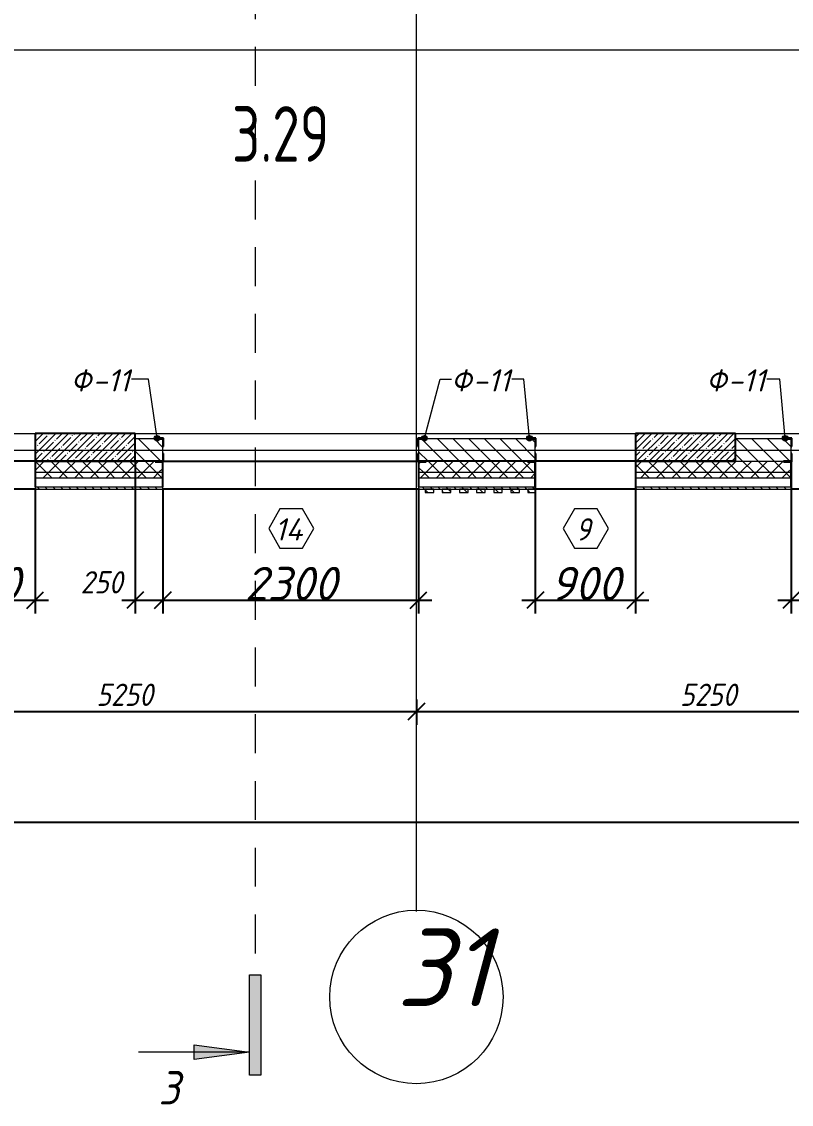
# Model space of a CAD drawing. Header units: millimetres. Extents: x 12986 to 523328, y -9759 to 30092.
# Drawn here: x 507840 to 514764, y -9752 to -17 of the extents above; entities that cross this region are included whole.
import ezdxf

# ---------------------------------------------------------------- set-up
doc = ezdxf.new("R2010")
doc.units = ezdxf.units.MM
doc.linetypes.add('01 Штриховая _4 мм_', pattern=[600, 350, -250])
for name, color, linetype, lineweight in [('A-ANNO-DIMS', 7, 'Continuous', 9), ('A-AREA-IDEN', 7, 'Continuous', 9), ('A-DETL', 7, 'Continuous', 9), ('A-GENM-1', 7, 'Continuous', 25), ('A-GENM-IDEN', 7, 'Continuous', 9), ('A-GLAZ-IDEN', 7, 'Continuous', 9), ('A-WALL', 7, 'Continuous', 5), ('A-WALL-1', 7, 'Continuous', 25), ('A-WALL-FNSH-1', 7, 'Continuous', 9), ('A-WALL-PATT-1', 7, 'Continuous', 5), ('G-ANNO-SYMB-1', 7, '01 Штриховая _4 мм_', 9), ('I-WALL', 7, 'Continuous', 5), ('S-COLS-1', 7, 'Continuous', 5), ('S-COLS-2', 7, 'Continuous', 25), ('Оси', 7, 'Continuous', 9), ('Оси-1', 7, 'Continuous', 20)]:
    doc.layers.add(name, color=color, linetype=linetype, lineweight=lineweight)
doc.layers.add('A-WALL-2', color=7, linetype='Continuous', lineweight=13, true_color=0x000000)
doc.layers.add('A-WALL-PATT-2', color=7, linetype='Continuous', lineweight=5, true_color=0xce0000)
doc.styles.add('ISOCPEUR_I', font='isocpeui.ttf', dxfattribs={"height": 250})
doc.styles.add('ISOCPEUR_I_1', font='isocpeui.ttf', dxfattribs={"width": 0.9, "height": 250})
doc.styles.add('ISOCPEUR_I_2', font='isocpeui.ttf', dxfattribs={"height": 300})
doc.styles.add('ISOCPEUR_I_3', font='isocpeui.ttf', dxfattribs={"width": 0.9, "height": 200})
doc.styles.add('СПДС', font='ГОСТ тип А.ttf', dxfattribs={"width": 0.9})
doc.dimstyles.new('ISO-2_0_0_9К_СРЕДНИЙ_1', dxfattribs={"dimscale": 304.8, "dimtxt": 199.196235, "dimasz": 0.492126, "dimexe": 0.393701, "dimexo": 0, "dimgap": 0, "dimtad": 1, "dimdec": 0, "dimzin": 0, "dimdsep": 46, "dimtxsty": 'ISOCPEUR_I_3', "dimblk1": 'OBLIQUE', "dimblk2": 'OBLIQUE', "dimsah": 1, "dimcen": 0.09, "dimdle": 0.393701, "dimazin": 0, "dimtfac": 1, "dimtdec": 4, "dimtix": 1, "dimtmove": 2, "dimatfit": 3, "dimfxl": 1, "dimtvp": 1, "dimtolj": 1, "dimtzin": 0, "dimarcsym": 2})
doc.dimstyles.new('ISO-2_0_0_9К_СРЕДНИЙ_2', dxfattribs={"dimscale": 304.8, "dimtxt": 199.196235, "dimasz": 0.492126, "dimexe": 0.393701, "dimexo": 0, "dimgap": 0, "dimtad": 1, "dimdec": 0, "dimzin": 0, "dimdsep": 46, "dimtxsty": 'ISOCPEUR_I_2', "dimblk1": 'OBLIQUE', "dimblk2": 'OBLIQUE', "dimsah": 1, "dimcen": 0.09, "dimdle": 0.393701, "dimazin": 0, "dimtfac": 1, "dimtdec": 4, "dimtix": 1, "dimtmove": 0, "dimatfit": 3, "dimfxl": 1, "dimtvp": 1, "dimtolj": 1, "dimtzin": 0, "dimarcsym": 2})
doc.dimstyles.new('ISO-2_0_0_9К_СРЕДНИЙ_ФОН', dxfattribs={"dimscale": 304.8, "dimtxt": 199.196235, "dimasz": 0.492126, "dimexe": 0.393701, "dimexo": 0, "dimgap": 0.164042, "dimtad": 1, "dimdec": 0, "dimdsep": 46, "dimtxsty": 'ISOCPEUR_I_3', "dimblk1": 'OBLIQUE', "dimblk2": 'OBLIQUE', "dimsah": 1, "dimcen": 0.09, "dimdle": 0.393701, "dimazin": 0, "dimtfac": 1, "dimtdec": 4, "dimtix": 1, "dimtmove": 1, "dimatfit": 3, "dimfxl": 1, "dimtvp": 1, "dimtfill": 1, "dimtolj": 1, "dimtzin": 0, "dimarcsym": 2})
doc.dimstyles.new('ISO-2_0_0_9К_СРЕДНИЙ_ФОН_2', dxfattribs={"dimscale": 304.8, "dimtxt": 199.196235, "dimasz": 0.492126, "dimexe": 0.393701, "dimexo": 0, "dimgap": 0.164042, "dimtad": 1, "dimdec": 0, "dimdsep": 46, "dimtxsty": 'ISOCPEUR_I_3', "dimblk1": 'OBLIQUE', "dimblk2": 'OBLIQUE', "dimsah": 1, "dimcen": 0.09, "dimdle": 0.393701, "dimazin": 0, "dimtfac": 1, "dimtdec": 4, "dimtix": 1, "dimtmove": 2, "dimatfit": 3, "dimfxl": 1, "dimtvp": 1, "dimtfill": 1, "dimtolj": 1, "dimtzin": 0, "dimarcsym": 2})
pattern_1 = [(135, (395430.81, -3869.254), (-35.35534, -35.35534), [])]
pattern_2 = [(45, (395430.81, -3869.25), (-70.71068, 70.71068), []), (135, (395430.81, -3869.25), (-70.71068, -70.71068), [])]
pattern_3 = [(45, (395430.81, -3869.25), (-57.024626, 57.024626), []), (45, (395487.83, -3869.25), (-57.024626, 57.024626), [100.806, -20.161, 3.353, -16.808])]
pattern_4 = [(135, (395430.81, -3869.25), (-70.71068, -70.71068), [])]

# ---------------------------------------------------------------- blocks, each defined once
blk = doc.blocks.new('Фахверк_СКБ_Уголок - Ф-11_200х2500 h-28441216-АР1_1_Кладочный план 3 этажа')
at = {"layer": 'A-GENM-1'}
for p, q in [((200, 156), (125, 156)), ((125, 156), (125, 81)), ((131, 81), (131, 150)), ((131, 150), (200, 150)), ((200, 150), (200, 156)), ((125, 81), (131, 81)), ((131, 19), (125, 19)), ((125, 19), (125, -56)), ((131, -50), (131, 19)), ((125, -56), (200, -56)), ((200, -50), (131, -50)), ((200, -56), (200, -50))]:
    blk.add_line(p, q, dxfattribs=at)
blk = doc.blocks.new('Ось сетки - Круг_Ø6_00__ISO-2_5_0_9K_ кружки поменьше-23056867-АР1_1_Кладочный план 3 этажа')
at = {"layer": 'Оси'}
blk.add_circle((0, 0), 2.6, dxfattribs=at)
blk = doc.blocks.new('Разрез - Концевая часть разреза пр_-V129-АР1_1_Кладочный план 3 этажа')
at = {"layer": 'G-ANNO-SYMB-1'}
for points in [[(0, 0.5), (0, -0.5), (-9, -0.5), (-9, 0.5)], [(-6.292, -5.5), (-7.609, -5.5), (-6.95, -0.5)]]:
    blk.add_hatch(color=256, dxfattribs=at).paths.add_polyline_path(points, flags=0)
for p, q in [((0, 0.5), (-9, 0.5)), ((-9, 0.5), (-9, -0.5)), ((0, -0.5), (0, 0.5)), ((-9, -0.5), (0, -0.5)), ((-6.95, -0.5), (-7.609, -5.5)), ((-6.95, -0.5), (-6.95, -10.5)), ((-6.292, -5.5), (-6.95, -0.5)), ((-7.609, -5.5), (-6.292, -5.5))]:
    blk.add_line(p, q, dxfattribs=at)
blk = doc.blocks.new('_Oblique')
at = {"color": 0, "linetype": 'ByBlock', "lineweight": -2}
blk.add_line((-0.5, -0.5), (0.5, 0.5), dxfattribs=at)
blk = doc.blocks.new('*D3426')
at = {"layer": 'A-ANNO-DIMS', "color": 0, "lineweight": -2, "transparency": 16777216}
for p, q in [((506140.8, -6113.4), (506140.8, -6339.4)), ((511390.8, -6113.4), (511390.8, -6339.4)), ((506020.8, -6219.4), (511510.8, -6219.4))]:
    blk.add_line(p, q, dxfattribs=at)
at = {"layer": 'Defpoints', "color": 0, "transparency": 16777216}
for p in [(506140.8, -6113.4), (511390.8, -6113.4), (511390.8, -6219.4)]:
    blk.add_point(p, dxfattribs=at)
at = {"layer": 'A-ANNO-DIMS', "color": 0, "lineweight": -2, "transparency": 16777216, "xscale": 150, "yscale": 150, "zscale": 150, "rotation": 180}
blk.add_blockref('_Oblique', (506140.8, -6219.4), dxfattribs=at)
at = {"layer": 'A-ANNO-DIMS', "color": 0, "lineweight": -2, "transparency": 16777216, "xscale": 150, "yscale": 150, "zscale": 150}
blk.add_blockref('_Oblique', (511390.8, -6219.4), dxfattribs=at)
at = {"layer": 'A-ANNO-DIMS', "color": 0, "transparency": 16777216, "insert": (508765.8, -6069.4), "char_height": 200, "width": 606.782, "attachment_point": 5, "style": 'ISOCPEUR_I_3', "bg_fill": 3, "box_fill_scale": 1.1, "bg_fill_color": 256, "bg_fill_true_color": 13158600, "bg_fill_transparency": 0}
blk.add_mtext('\\A1;5250', dxfattribs=at)
blk = doc.blocks.new('*D3427')
at = {"layer": 'A-ANNO-DIMS', "color": 0, "lineweight": -2, "transparency": 16777216}
for p, q in [((511390.8, -6113.4), (511390.8, -6339.4)), ((516640.8, -6113.4), (516640.8, -6339.4)), ((511270.8, -6219.4), (516760.8, -6219.4))]:
    blk.add_line(p, q, dxfattribs=at)
at = {"layer": 'Defpoints', "color": 0, "transparency": 16777216}
for p in [(511390.8, -6113.4), (516640.8, -6113.4), (516640.8, -6219.4)]:
    blk.add_point(p, dxfattribs=at)
at = {"layer": 'A-ANNO-DIMS', "color": 0, "lineweight": -2, "transparency": 16777216, "xscale": 150, "yscale": 150, "zscale": 150, "rotation": 180}
blk.add_blockref('_Oblique', (511390.8, -6219.4), dxfattribs=at)
at = {"layer": 'A-ANNO-DIMS', "color": 0, "lineweight": -2, "transparency": 16777216, "xscale": 150, "yscale": 150, "zscale": 150}
blk.add_blockref('_Oblique', (516640.8, -6219.4), dxfattribs=at)
at = {"layer": 'A-ANNO-DIMS', "color": 0, "transparency": 16777216, "insert": (514015.8, -6069.4), "char_height": 200, "width": 606.782, "attachment_point": 5, "style": 'ISOCPEUR_I_3', "bg_fill": 3, "box_fill_scale": 1.1, "bg_fill_color": 256, "bg_fill_true_color": 13158600, "bg_fill_transparency": 0}
blk.add_mtext('\\A1;5250', dxfattribs=at)
blk = doc.blocks.new('*D3429')
at = {"layer": 'A-ANNO-DIMS', "color": 0, "lineweight": -2, "transparency": 16777216}
for p, q in [((395540.8, -7113), (395540.8, -7339.1)), ((520440.8, -7113), (520440.8, -7339.1)), ((395420.8, -7219.1), (456288.4, -7219.1)), ((520560.8, -7219.1), (457110.2, -7219.1))]:
    blk.add_line(p, q, dxfattribs=at)
at = {"layer": 'Defpoints', "color": 0, "transparency": 16777216}
for p in [(395540.8, -7113), (520440.8, -7113), (520440.8, -7219.1)]:
    blk.add_point(p, dxfattribs=at)
at = {"layer": 'A-ANNO-DIMS', "color": 0, "lineweight": -2, "transparency": 16777216, "xscale": 150, "yscale": 150, "zscale": 150, "rotation": 180}
blk.add_blockref('_Oblique', (395540.8, -7219.1), dxfattribs=at)
at = {"layer": 'A-ANNO-DIMS', "color": 0, "lineweight": -2, "transparency": 16777216, "xscale": 150, "yscale": 150, "zscale": 150}
blk.add_blockref('_Oblique', (520440.8, -7219.1), dxfattribs=at)
at = {"layer": 'A-ANNO-DIMS', "color": 0, "transparency": 16777216, "insert": (456258, -6907.8), "char_height": 200, "width": 882.593, "attachment_point": 1, "line_spacing_factor": 1.149209, "style": 'ISOCPEUR_I_3', "bg_fill": 3, "box_fill_scale": 1.1, "bg_fill_color": 256, "bg_fill_true_color": 13158600, "bg_fill_transparency": 0}
blk.add_mtext('\\A1;124900', dxfattribs=at)
blk = doc.blocks.new('AAR_СКБ_Марка_Окна_Перемычка и проем - Марка проема-25443838-АР1_1_Кладочный план 3 этажа')
at = {"layer": 'A-GLAZ-IDEN'}
for p, q in [((-0.968, -0.984), (-1.986, -2.747)), ((1.067, -0.984), (-0.968, -0.984)), ((2.085, -2.747), (1.067, -0.984)), ((-1.986, -2.747), (-0.968, -4.509)), ((1.067, -4.509), (2.085, -2.747)), ((-0.968, -4.509), (1.067, -4.509))]:
    blk.add_line(p, q, dxfattribs=at)
blk = doc.blocks.new('*D3654')
at = {"layer": 'A-ANNO-DIMS', "color": 0, "lineweight": -2, "transparency": 16777216}
for p, q in [((507060.8, -4211.9), (507060.8, -5339.3)), ((507960.8, -4211.9), (507960.8, -5339.3)), ((506940.8, -5219.3), (508080.8, -5219.3))]:
    blk.add_line(p, q, dxfattribs=at)
at = {"layer": 'Defpoints', "color": 0, "transparency": 16777216}
for p in [(507060.8, -4211.9), (507960.8, -4211.9), (507960.8, -5219.3)]:
    blk.add_point(p, dxfattribs=at)
at = {"layer": 'A-ANNO-DIMS', "color": 0, "lineweight": -2, "transparency": 16777216, "xscale": 150, "yscale": 150, "zscale": 150, "rotation": 180}
blk.add_blockref('_Oblique', (507060.8, -5219.3), dxfattribs=at)
at = {"layer": 'A-ANNO-DIMS', "color": 0, "lineweight": -2, "transparency": 16777216, "xscale": 150, "yscale": 150, "zscale": 150}
blk.add_blockref('_Oblique', (507960.8, -5219.3), dxfattribs=at)
at = {"layer": 'A-ANNO-DIMS', "color": 0, "transparency": 16777216, "insert": (507510.8, -5069.3), "char_height": 300, "width": 455.087, "attachment_point": 5, "style": 'ISOCPEUR_I_2'}
blk.add_mtext('\\A1;900', dxfattribs=at)
blk = doc.blocks.new('*D3655')
at = {"layer": 'A-ANNO-DIMS', "color": 0, "lineweight": -2, "transparency": 16777216}
for p, q in [((508860.8, -3972.3), (508860.8, -5339.3)), ((509110.8, -4211.9), (509110.8, -5339.3)), ((508740.8, -5219.3), (509230.8, -5219.3))]:
    blk.add_line(p, q, dxfattribs=at)
at = {"layer": 'Defpoints', "color": 0, "transparency": 16777216}
for p in [(508860.8, -3972.3), (509110.8, -4211.9), (509110.8, -5219.3)]:
    blk.add_point(p, dxfattribs=at)
at = {"layer": 'A-ANNO-DIMS', "color": 0, "lineweight": -2, "transparency": 16777216, "xscale": 150, "yscale": 150, "zscale": 150, "rotation": 180}
blk.add_blockref('_Oblique', (508860.8, -5219.3), dxfattribs=at)
at = {"layer": 'A-ANNO-DIMS', "color": 0, "lineweight": -2, "transparency": 16777216, "xscale": 150, "yscale": 150, "zscale": 150}
blk.add_blockref('_Oblique', (509110.8, -5219.3), dxfattribs=at)
at = {"layer": 'A-ANNO-DIMS', "color": 0, "transparency": 16777216, "insert": (508370.1, -4958), "char_height": 200, "width": 455.087, "attachment_point": 1, "line_spacing_factor": 1.149209, "style": 'ISOCPEUR_I_3'}
blk.add_mtext('\\A1;250', dxfattribs=at)
blk = doc.blocks.new('*D3656')
at = {"layer": 'A-ANNO-DIMS', "color": 0, "lineweight": -2, "transparency": 16777216}
for p, q in [((509110.8, -4211.9), (509110.8, -5339.3)), ((511410.8, -4211.9), (511410.8, -5339.3)), ((508990.8, -5219.3), (511530.8, -5219.3))]:
    blk.add_line(p, q, dxfattribs=at)
at = {"layer": 'Defpoints', "color": 0, "transparency": 16777216}
for p in [(509110.8, -4211.9), (511410.8, -4211.9), (511410.8, -5219.3)]:
    blk.add_point(p, dxfattribs=at)
at = {"layer": 'A-ANNO-DIMS', "color": 0, "lineweight": -2, "transparency": 16777216, "xscale": 150, "yscale": 150, "zscale": 150, "rotation": 180}
blk.add_blockref('_Oblique', (509110.8, -5219.3), dxfattribs=at)
at = {"layer": 'A-ANNO-DIMS', "color": 0, "lineweight": -2, "transparency": 16777216, "xscale": 150, "yscale": 150, "zscale": 150}
blk.add_blockref('_Oblique', (511410.8, -5219.3), dxfattribs=at)
at = {"layer": 'A-ANNO-DIMS', "color": 0, "transparency": 16777216, "insert": (510260.8, -5069.3), "char_height": 300, "width": 606.782, "attachment_point": 5, "style": 'ISOCPEUR_I_2'}
blk.add_mtext('\\A1;2300', dxfattribs=at)
blk = doc.blocks.new('*D3759')
at = {"layer": 'A-ANNO-DIMS', "color": 0, "lineweight": -2, "transparency": 16777216}
for p, q in [((514760.8, -3969.3), (514760.8, -5339.3)), ((515660.8, -3969.3), (515660.8, -5339.3)), ((514640.8, -5219.3), (515780.8, -5219.3))]:
    blk.add_line(p, q, dxfattribs=at)
at = {"layer": 'Defpoints', "color": 0, "transparency": 16777216}
for p in [(514760.8, -3969.3), (515660.8, -3969.3), (515660.8, -5219.3)]:
    blk.add_point(p, dxfattribs=at)
at = {"layer": 'A-ANNO-DIMS', "color": 0, "lineweight": -2, "transparency": 16777216, "xscale": 150, "yscale": 150, "zscale": 150, "rotation": 180}
blk.add_blockref('_Oblique', (514760.8, -5219.3), dxfattribs=at)
at = {"layer": 'A-ANNO-DIMS', "color": 0, "lineweight": -2, "transparency": 16777216, "xscale": 150, "yscale": 150, "zscale": 150}
blk.add_blockref('_Oblique', (515660.8, -5219.3), dxfattribs=at)
at = {"layer": 'A-ANNO-DIMS', "color": 0, "transparency": 16777216, "insert": (515210.8, -5069.3), "char_height": 300, "width": 455.087, "attachment_point": 5, "style": 'ISOCPEUR_I_2'}
blk.add_mtext('\\A1;900', dxfattribs=at)
blk = doc.blocks.new('*D3760')
at = {"layer": 'A-ANNO-DIMS', "color": 0, "lineweight": -2, "transparency": 16777216}
for p, q in [((512460.8, -3969.3), (512460.8, -5339.3)), ((513360.8, -3969.3), (513360.8, -5339.3)), ((512340.8, -5219.3), (513480.8, -5219.3))]:
    blk.add_line(p, q, dxfattribs=at)
at = {"layer": 'Defpoints', "color": 0, "transparency": 16777216}
for p in [(512460.8, -3969.3), (513360.8, -3969.3), (513360.8, -5219.3)]:
    blk.add_point(p, dxfattribs=at)
at = {"layer": 'A-ANNO-DIMS', "color": 0, "lineweight": -2, "transparency": 16777216, "xscale": 150, "yscale": 150, "zscale": 150, "rotation": 180}
blk.add_blockref('_Oblique', (512460.8, -5219.3), dxfattribs=at)
at = {"layer": 'A-ANNO-DIMS', "color": 0, "lineweight": -2, "transparency": 16777216, "xscale": 150, "yscale": 150, "zscale": 150}
blk.add_blockref('_Oblique', (513360.8, -5219.3), dxfattribs=at)
at = {"layer": 'A-ANNO-DIMS', "color": 0, "transparency": 16777216, "insert": (512910.8, -5069.3), "char_height": 300, "width": 455.087, "attachment_point": 5, "style": 'ISOCPEUR_I_2'}
blk.add_mtext('\\A1;900', dxfattribs=at)

msp = doc.modelspace()

# ---------------------------------------------------------------- hatches: boundary and pattern name
at = {"layer": 'A-GENM-IDEN'}
h = msp.add_hatch(color=256, dxfattribs=at)
edge = h.paths.add_edge_path(flags=0)
edge.add_arc((509058.47525, -3763.25358), 25, 0, 360)
h = msp.add_hatch(color=256, dxfattribs=at)
edge = h.paths.add_edge_path(flags=0)
edge.add_arc((511463.14188, -3763.25358), 25, 0, 360)
h = msp.add_hatch(color=256, dxfattribs=at)
edge = h.paths.add_edge_path(flags=0)
edge.add_arc((512408.47522, -3763.25358), 25, 0, 360)
h = msp.add_hatch(color=256, dxfattribs=at)
edge = h.paths.add_edge_path(flags=0)
edge.add_arc((514708.47525, -3763.25358), 25, 0, 360)
at = {"layer": 'A-WALL-PATT-1'}
h = msp.add_hatch(dxfattribs=at)
h.set_pattern_fill('FP_1', color=256, style=0, pattern_type=2)
h.set_pattern_definition(pattern_4)
h.paths.add_polyline_path([(512154.49182, -3969.25358), (512460.80855, -3969.25358), (512460.80855, -3769.25358), (511410.80855, -3769.25358), (511410.80855, -3969.25358), (511479.80855, -3969.25358)], flags=0)
h.paths.add_polyline_path([(509041.80858, -3969.25358), (509110.80855, -3969.25358), (509110.80855, -3769.25358), (508860.80857, -3769.25358), (508860.80857, -3969.25358)], flags=0)
h = msp.add_hatch(dxfattribs=at)
h.set_pattern_fill('FP_1', color=256, style=0, pattern_type=2)
h.set_pattern_definition(pattern_4)
h.paths.add_polyline_path([(514691.80858, -3969.25358), (514760.80855, -3969.25358), (514760.80855, -3769.25358), (514260.80859, -3769.25358), (514260.80859, -3969.25358)], flags=0)
at = {"layer": 'A-WALL-PATT-2'}
h = msp.add_hatch(dxfattribs=at)
h.set_pattern_fill('FP_2', color=256, style=0, pattern_type=2)
h.set_pattern_definition(pattern_2)
h.paths.add_polyline_path([(507960.80853, -4069.25358), (509110.80855, -4069.25358), (509110.28684, -3975.25358), (509041.80858, -3975.25358), (509041.80858, -3969.25358), (507960.80853, -3969.25358)], flags=0)
h.paths.add_polyline_path([(520510.80855, -4069.25358), (520510.80855, -3969.25358), (519160.80855, -3969.25358), (519160.80855, -4069.25358)], flags=0)
h.paths.add_polyline_path([(513360.80855, -4069.25358), (514760.80855, -4069.25358), (514760.28684, -3975.25358), (514691.80858, -3974.18215), (514691.80858, -3969.25358), (513360.80855, -3969.25358)], flags=0)
h.paths.add_polyline_path([(507060.80853, -4069.25358), (507060.28679, -3975.25358), (506991.80853, -3975.25358), (506991.80853, -3969.25358), (506229.80849, -3969.25358), (506229.80849, -3975.25358), (506160.80849, -3975.25358), (506160.80849, -4069.25358), (507052.11288, -4069.25358)], flags=0)
h.paths.add_polyline_path([(503460.80855, -4069.25358), (503460.80855, -3969.25358), (502560.80855, -3969.25358), (502560.80855, -4069.25358), (502677.5407, -4069.25358)], flags=0)
h.paths.add_polyline_path([(492579.80855, -4069.25358), (493560.80855, -4069.25358), (493560.28684, -3975.25358), (493491.80858, -3975.25358), (493491.80858, -3969.25358), (492579.80855, -3969.25358), (492579.80855, -3975.25358), (492510.80855, -3975.25358), (492510.80855, -4069.25358)], flags=0)
h.paths.add_polyline_path([(500610.80852, -4069.25358), (501660.80855, -4069.25358), (501660.28681, -3975.25358), (501591.80855, -3975.25358), (501591.80855, -3969.25358), (500679.80852, -3969.25358), (500679.80852, -3975.25358), (500610.80852, -3975.25358)], flags=0)
h.paths.add_polyline_path([(497262.14007, -4069.25358), (498310.80852, -4069.25358), (498310.28681, -3975.25358), (498241.80855, -3975.25358), (498241.80855, -3969.25358), (496329.80859, -3969.25358), (496329.80859, -3975.25358), (496260.80859, -3975.25358), (496260.80859, -4069.25358), (497160.8086, -4069.25358)], flags=0)
h.paths.add_polyline_path([(486431.3388, -4069.25358), (486460.80857, -4069.25358), (486460.80857, -3969.25358), (484690.80855, -3969.25358), (484690.80855, -4069.25358)], flags=0)
h = msp.add_hatch(dxfattribs=at)
h.set_pattern_fill('FP_2', color=256, style=0, pattern_type=2)
h.set_pattern_definition(pattern_2)
h.paths.add_polyline_path([(511410.80855, -4069.25358), (512460.80855, -4069.25358), (512460.28681, -3975.25358), (512391.80855, -3975.25358), (512391.80855, -3969.25358), (511479.80855, -3969.25358), (511479.80855, -3975.25358), (511410.80855, -3975.25358)], flags=0)
h.paths.add_polyline_path([(515660.80855, -4069.25358), (516860.80855, -4069.25358), (516860.28684, -3975.25358), (516791.80858, -3975.00358), (516791.80858, -3969.25358), (515660.80855, -3969.25358)], flags=0)
h.paths.add_polyline_path([(490210.80855, -4069.25358), (490210.28684, -3975.25358), (490141.80858, -3975.25358), (490141.80858, -3969.25358), (489060.80857, -3969.25359), (489060.80857, -4069.25358), (490202.11293, -4069.25358)], flags=0)
h = msp.add_hatch(dxfattribs=at)
h.set_pattern_fill('FP_2', color=256, style=0, pattern_type=2)
h.set_pattern_definition(pattern_2)
h.paths.add_polyline_path([(513360.80855, -4119.25358), (514760.80855, -4119.25358), (514760.80855, -4069.25358), (513360.80855, -4069.25358)], flags=0)
h.paths.add_polyline_path([(520610.80855, -4119.25358), (520610.80855, -4069.25358), (519160.80855, -4069.25358), (519160.80855, -4119.25358), (520510.80855, -4119.25358)], flags=0)
h.paths.add_polyline_path([(507060.80853, -4119.25358), (507060.80853, -4069.25358), (506160.80849, -4069.25358), (506160.80849, -4119.25358), (506739.09118, -4119.25358)], flags=0)
h.paths.add_polyline_path([(502560.80855, -4119.25358), (503460.80855, -4119.25358), (503460.80855, -4069.25358), (502560.80855, -4069.25358)], flags=0)
h.paths.add_polyline_path([(507960.80853, -4119.25358), (509110.80855, -4119.25358), (509110.80855, -4069.25358), (507960.80853, -4069.25358)], flags=0)
h.paths.add_polyline_path([(500610.80852, -4119.25358), (501660.80855, -4119.25358), (501660.80855, -4069.25358), (500610.80852, -4069.25358)], flags=0)
h.paths.add_polyline_path([(496260.80859, -4119.25358), (498310.80852, -4119.25358), (498310.80852, -4069.25358), (496260.80859, -4069.25358)], flags=0)
h.paths.add_polyline_path([(492510.80855, -4119.25358), (493560.80855, -4119.25358), (493560.80855, -4069.25358), (492510.80855, -4069.25358)], flags=0)
h.paths.add_polyline_path([(486431.3388, -4119.25358), (486460.80857, -4119.25358), (486460.80857, -4069.25358), (484640.80855, -4069.25358), (484640.80855, -4119.25358)], flags=0)
h = msp.add_hatch(dxfattribs=at)
h.set_pattern_fill('FP_2', color=256, style=0, pattern_type=2)
h.set_pattern_definition(pattern_2)
h.paths.add_polyline_path([(511410.80855, -4119.25358), (512460.80855, -4119.25358), (512460.80855, -4069.25358), (511410.80855, -4069.25358)], flags=0)
h.paths.add_polyline_path([(516216.04229, -4119.25358), (516860.80855, -4119.25358), (516860.80855, -4069.25358), (515660.80855, -4069.25358), (515660.80855, -4119.25358)], flags=0)
h.paths.add_polyline_path([(490210.80855, -4119.25358), (490210.80855, -4069.25358), (489060.80855, -4069.25358), (489060.80855, -4119.25358), (489139.03912, -4119.25358)], flags=0)
h = msp.add_hatch(dxfattribs=at)
h.set_pattern_fill('FP_3', color=256, style=0, pattern_type=2)
h.set_pattern_definition(pattern_1)
h.paths.add_polyline_path([(520610.80855, -4219.25358), (520740.80855, -4219.25358), (520740.80855, -4199.25358), (519160.80855, -4199.25358), (519160.80855, -4219.25358), (520510.80855, -4219.25358)], flags=0)
h.paths.add_polyline_path([(507060.80853, -4219.25358), (507060.80853, -4199.25358), (506160.80849, -4199.25358), (506160.80849, -4219.25358), (506739.09118, -4219.25358)], flags=0)
h.paths.add_polyline_path([(509110.80855, -4219.25358), (509110.80855, -4199.25358), (507960.80853, -4199.25358), (507960.80853, -4219.25358), (508092.94134, -4219.25358)], flags=0)
h.paths.add_polyline_path([(513360.80855, -4219.25358), (514760.80855, -4219.25358), (514760.80855, -4199.25358), (513360.80855, -4199.25358)], flags=0)
h.paths.add_polyline_path([(498310.80852, -4219.25358), (498310.80852, -4199.25358), (496260.80859, -4199.25358), (496260.80859, -4219.25358), (497262.14007, -4219.25358)], flags=0)
h.paths.add_polyline_path([(493200.58959, -4219.25358), (493560.80855, -4219.25358), (493560.80855, -4199.25358), (492510.80855, -4199.25358), (492510.80855, -4219.25358)], flags=0)
h.paths.add_polyline_path([(486460.80857, -4219.25358), (486460.80857, -4199.25358), (484540.80855, -4199.25358), (484540.80855, -4219.25358), (486431.3388, -4219.25358)], flags=0)
h.paths.add_polyline_path([(501660.80855, -4219.25358), (501660.80855, -4199.25358), (500610.80852, -4199.25358), (500610.80852, -4219.25358)], flags=0)
h.paths.add_polyline_path([(502560.80855, -4219.25358), (503460.80855, -4219.25358), (503460.80855, -4199.25358), (502560.80855, -4199.25358)], flags=0)
h = msp.add_hatch(dxfattribs=at)
h.set_pattern_fill('FP_3', color=256, style=0, pattern_type=2)
h.set_pattern_definition(pattern_1)
h.paths.add_polyline_path([(512460.80855, -4219.25358), (512460.80855, -4199.25358), (511410.80855, -4199.25358), (511410.80855, -4219.25358), (512154.49182, -4219.25358)], flags=0)
h.paths.add_polyline_path([(516216.04229, -4219.25358), (516860.80855, -4219.25358), (516860.80855, -4199.25358), (515660.80855, -4199.25358), (515660.80855, -4219.25358)], flags=0)
h.paths.add_polyline_path([(489060.80855, -4219.25358), (490210.80855, -4219.25358), (490210.80855, -4199.25358), (489060.80855, -4199.25358)], flags=0)
h = msp.add_hatch(dxfattribs=at)
h.set_pattern_fill('FP_3', color=256, style=0, pattern_type=2)
h.set_pattern_definition(pattern_1)
h.paths.add_polyline_path([(512394.24566, -4249.25358), (512461.25724, -4249.25358), (512461.25724, -4219.25358), (512394.24566, -4219.25358)], flags=0)
h.paths.add_polyline_path([(512086.24566, -4249.25358), (512163.24566, -4249.25358), (512163.24566, -4219.25358), (512086.24566, -4219.25358)], flags=0)
h.paths.add_polyline_path([(512009.24566, -4249.25358), (512009.24566, -4219.25358), (511932.24566, -4219.25358), (511932.24566, -4249.25358)], flags=0)
h.paths.add_polyline_path([(511547.24566, -4249.25358), (511547.24566, -4219.25358), (511470.24566, -4219.25358), (511470.24566, -4249.25358)], flags=0)
h.paths.add_polyline_path([(512317.24566, -4249.25358), (512317.24566, -4219.25358), (512240.24566, -4219.25358), (512240.24566, -4249.25358)], flags=0)
h.paths.add_polyline_path([(511855.24566, -4249.25358), (511855.24566, -4219.25358), (511778.24566, -4219.25358), (511778.24566, -4249.25358)], flags=0)
h.paths.add_polyline_path([(511624.24566, -4249.25358), (511701.24566, -4249.25358), (511701.24566, -4219.25358), (511624.24566, -4219.25358)], flags=0)
at = {"layer": 'S-COLS-1'}
h = msp.add_hatch(dxfattribs=at)
h.set_pattern_fill('FP_4', color=256, style=0, pattern_type=2)
h.set_pattern_definition(pattern_3)
h.paths.add_polyline_path([(507960.80853, -3969.25358), (508860.80853, -3969.25358), (508860.80853, -3719.25358), (507960.80853, -3719.25358)], flags=0)
h = msp.add_hatch(dxfattribs=at)
h.set_pattern_fill('FP_4', color=256, style=0, pattern_type=2)
h.set_pattern_definition(pattern_3)
h.paths.add_polyline_path([(513360.8086, -3969.25358), (514260.8086, -3969.25358), (514260.8086, -3719.25358), (513360.8086, -3719.25358)], flags=0)

# ---------------------------------------------------------------- linework, layer by layer
at = {"layer": 'A-DETL'}
for p, q in [((507960.80853, -4119.25358), (509110.80855, -4119.25358)), ((511410.80855, -4119.25358), (512460.80855, -4119.25358)), ((513360.80855, -4119.25358), (514760.80855, -4119.25358))]:
    msp.add_line(p, q, dxfattribs=at)
at = {"layer": 'A-GENM-IDEN'}
for p, q in [((508982.55069, -3230.50382), (508827.27747, -3230.50382)), ((509058.47525, -3763.25358), (508982.55069, -3230.50382)), ((511463.14188, -3763.25358), (511603.33797, -3230.50382)), ((511603.33797, -3230.50382), (511706.06077, -3230.50382)), ((512357.97315, -3230.50382), (512248.29525, -3230.50382)), ((512408.47522, -3763.25358), (512357.97315, -3230.50382)), ((514660.94098, -3230.50382), (514542.87697, -3230.50382)), ((514708.47525, -3763.25358), (514660.94098, -3230.50382))]:
    msp.add_line(p, q, dxfattribs=at)
for centre in [(509058.47525, -3763.25358), (511463.14188, -3763.25358), (512408.47522, -3763.25358), (514708.47525, -3763.25358)]:
    msp.add_circle(centre, 25, dxfattribs=at)
at = {"layer": 'A-WALL'}
for p, q in [((507960.80853, -4069.25358), (509110.80855, -4069.25358)), ((511410.80855, -4069.25358), (512460.80855, -4069.25358)), ((513360.80855, -4069.25358), (514760.80855, -4069.25358)), ((507960.80853, -4199.25358), (509110.80855, -4199.25358)), ((511410.80855, -4199.25358), (512460.80855, -4199.25358)), ((513360.80855, -4199.25358), (514760.80855, -4199.25358))]:
    msp.add_line(p, q, dxfattribs=at)
at = {"layer": 'A-WALL-1'}
for p, q in [((509041.80858, -3969.25358), (507066.80853, -3969.25358)), ((507960.80853, -3969.25358), (507960.80853, -4199.25358)), ((509110.80855, -4199.25358), (509110.80855, -3975.25358)), ((509116.80858, -3969.25358), (511404.80855, -3969.25358)), ((511410.80855, -3975.25358), (511410.80855, -4199.25358)), ((512391.80855, -3969.25358), (511479.80855, -3969.25358)), ((512460.80855, -4199.25358), (512460.80855, -3975.25358)), ((514260.80859, -3969.25358), (512466.80855, -3969.25358)), ((513360.80855, -3969.25358), (513360.80855, -4199.25358)), ((514760.80855, -4199.25358), (514760.80855, -3975.25358)), ((507960.80853, -4219.25358), (507060.80853, -4219.25358)), ((511410.80855, -4219.25358), (509110.80855, -4219.25358)), ((513360.80855, -4219.25358), (512461.25724, -4219.25358)), ((515660.80855, -4219.25358), (514760.80855, -4219.25358))]:
    msp.add_line(p, q, dxfattribs=at)
at = {"layer": 'A-WALL-2'}
for p, q in [((509041.80858, -3769.25358), (508860.80857, -3769.25358)), ((508860.80857, -3769.25358), (508860.80857, -3969.25358)), ((512391.80855, -3769.25358), (511479.80855, -3769.25358)), ((514691.80858, -3769.25358), (514260.80859, -3769.25358)), ((514260.80859, -3769.25358), (514260.80859, -3969.25358)), ((509110.80855, -3900.25358), (509110.80855, -3838.25358)), ((511410.80855, -3838.25358), (511410.80855, -3900.25358)), ((512460.80855, -3900.25358), (512460.80855, -3838.25358)), ((514760.80855, -3900.25358), (514760.80855, -3838.25358)), ((508860.80857, -3969.25358), (509041.80858, -3969.25358)), ((511479.80855, -3969.25358), (512391.80855, -3969.25358)), ((514260.80859, -3969.25358), (514691.80858, -3969.25358))]:
    msp.add_line(p, q, dxfattribs=at)
at = {"layer": 'A-WALL-FNSH-1'}
for p, q in [((507960.80853, -4199.25358), (507960.80853, -4219.25358)), ((507960.80853, -4219.25358), (509110.80855, -4219.25358)), ((509110.80855, -4219.25358), (509110.80855, -4199.25358)), ((511410.80855, -4199.25358), (511410.80855, -4219.25358)), ((511410.80855, -4219.25358), (512460.80855, -4219.25358)), ((511547.24566, -4219.25358), (511470.24566, -4219.25358)), ((511470.24566, -4219.25358), (511470.24566, -4249.25358)), ((511470.24566, -4249.25358), (511547.24566, -4249.25358)), ((511547.24566, -4249.25358), (511547.24566, -4219.25358)), ((511701.24566, -4219.25358), (511624.24566, -4219.25358)), ((511624.24566, -4219.25358), (511624.24566, -4249.25358)), ((511624.24566, -4249.25358), (511701.24566, -4249.25358)), ((511701.24566, -4249.25358), (511701.24566, -4219.25358)), ((511855.24566, -4219.25358), (511778.24566, -4219.25358)), ((511778.24566, -4219.25358), (511778.24566, -4249.25358)), ((511778.24566, -4249.25358), (511855.24566, -4249.25358)), ((511855.24566, -4249.25358), (511855.24566, -4219.25358)), ((512009.24566, -4219.25358), (511932.24566, -4219.25358)), ((511932.24566, -4219.25358), (511932.24566, -4249.25358)), ((511932.24566, -4249.25358), (512009.24566, -4249.25358)), ((512009.24566, -4249.25358), (512009.24566, -4219.25358)), ((512163.24566, -4219.25358), (512086.24566, -4219.25358)), ((512086.24566, -4219.25358), (512086.24566, -4249.25358)), ((512086.24566, -4249.25358), (512163.24566, -4249.25358)), ((512163.24566, -4249.25358), (512163.24566, -4219.25358)), ((512317.24566, -4219.25358), (512240.24566, -4219.25358)), ((512240.24566, -4219.25358), (512240.24566, -4249.25358)), ((512240.24566, -4249.25358), (512317.24566, -4249.25358)), ((512317.24566, -4249.25358), (512317.24566, -4219.25358)), ((512461.25724, -4219.25358), (512394.24566, -4219.25358)), ((512394.24566, -4219.25358), (512394.24566, -4249.25358)), ((512394.24566, -4249.25358), (512461.25724, -4249.25358)), ((512460.80855, -4219.25358), (512460.80855, -4199.25358)), ((512461.25724, -4249.25358), (512461.25724, -4219.25358)), ((513360.80855, -4199.25358), (513360.80855, -4219.25358)), ((513360.80855, -4219.25358), (514760.80855, -4219.25358)), ((514760.80855, -4219.25358), (514760.80855, -4199.25358))]:
    msp.add_line(p, q, dxfattribs=at)
at = {"layer": 'G-ANNO-SYMB-1'}
msp.add_line((509940.80855, 15355.20531), (509940.80855, -8588.24367), dxfattribs=at)
at = {"layer": 'I-WALL'}
for p, q in [((505180.80849, -3719.25358), (507960.80853, -3719.25358)), ((508860.80853, -3719.25358), (513360.8086, -3719.25358)), ((514260.8086, -3719.25358), (515660.80858, -3719.25358))]:
    msp.add_line(p, q, dxfattribs=at)
at = {"layer": 'S-COLS-2'}
for p, q in [((508860.80853, -3719.25358), (507960.80853, -3719.25358)), ((507960.80853, -3719.25358), (507960.80853, -3969.25358)), ((508860.80853, -3969.25358), (508860.80853, -3719.25358)), ((514260.8086, -3719.25358), (513360.8086, -3719.25358)), ((513360.8086, -3719.25358), (513360.8086, -3969.25358)), ((514260.8086, -3969.25358), (514260.8086, -3719.25358)), ((507960.80853, -3969.25358), (508860.80853, -3969.25358)), ((513360.8086, -3969.25358), (514260.8086, -3969.25358))]:
    msp.add_line(p, q, dxfattribs=at)
at = {"layer": 'Оси-1'}
for p, q in [((511390.80852, -8019.25359), (511390.80852, 24767.68957)), ((389220.80855, -269.25359), (521382.43658, -269.25359)), ((389220.80855, -3869.25359), (521382.43658, -3869.25359))]:
    msp.add_line(p, q, dxfattribs=at)

# ---------------------------------------------------------------- block references
at = {"layer": 'A-GENM-1', "rotation": 180}
for p in [(509241.80858, -3819.25358), (512591.80855, -3819.25358), (514891.80858, -3819.25358)]:
    msp.add_blockref('Фахверк_СКБ_Уголок - Ф-11_200х2500 h-28441216-АР1_1_Кладочный план 3 этажа', p, dxfattribs=at)
at = {"layer": 'A-GENM-1'}
msp.add_blockref('Фахверк_СКБ_Уголок - Ф-11_200х2500 h-28441216-АР1_1_Кладочный план 3 этажа', (511279.80855, -3919.25358), dxfattribs=at)
at = {"layer": 'A-GLAZ-IDEN', "xscale": 99.99999999999993, "yscale": 99.99999999999993, "zscale": 99.99999999999993}
for p in [(510260.80855, -4299.97684), (512910.80855, -4299.97684)]:
    msp.add_blockref('AAR_СКБ_Марка_Окна_Перемычка и проем - Марка проема-25443838-АР1_1_Кладочный план 3 этажа', p, dxfattribs=at)
at = {"layer": 'G-ANNO-SYMB-1', "extrusion": (0, 0, -1), "xscale": 99.99999999999993, "yscale": 99.99999999999993, "zscale": 99.99999999999993, "rotation": 90.00000000000053}
msp.add_blockref('Разрез - Концевая часть разреза пр_-V129-АР1_1_Кладочный план 3 этажа', (-509940.80855, -8588.24367), dxfattribs=at)
at = {"layer": 'Оси', "xscale": 300, "yscale": 300, "zscale": 99.99999999999993}
msp.add_blockref('Ось сетки - Круг_Ø6_00__ISO-2_5_0_9K_ кружки поменьше-23056867-АР1_1_Кладочный план 3 этажа', (511390.80852, -8786.50718), dxfattribs=at)

# ---------------------------------------------------------------- texts
at = {"layer": 'A-AREA-IDEN', "insert": (509732.25347, -776.58692), "char_height": 500, "width": 1327.5945, "attachment_point": 1, "style": 'СПДС'}
msp.add_mtext('3.29', dxfattribs=at)
at = {"layer": 'A-GENM-IDEN', "char_height": 200, "attachment_point": 1, "style": 'ISOCPEUR_I_2'}
for s, insert, width in [('\\fISOCPEUR|b0|i1|c204|p34|;\\W.9;Ф', (508285.04299, -3142.88924), 230.886), ('-11', (508475.54299, -3142.88924), 389.620125), ('\\fISOCPEUR|b0|i1|c204|p34|;\\W.9;Ф', (511706.06077, -3142.88924), 230.886), ('\\fISOCPEUR|b0|i1|c204|p34|;\\W.9;Ф', (511706.06077, -3142.88924), 230.886), ('-11', (511896.56077, -3142.88924), 389.620125), ('-11', (511896.56077, -3142.88924), 389.620125), ('\\fISOCPEUR|b0|i1|c204|p34|;\\W.9;Ф', (514000.64248, -3142.88924), 230.886), ('-11', (514191.14248, -3142.88924), 389.620125)]:
    msp.add_mtext(s, dxfattribs=dict(at, insert=insert, width=width))
at = {"layer": 'A-GLAZ-IDEN', "char_height": 200, "attachment_point": 1, "style": 'ISOCPEUR_I_2'}
for s, insert, width in [('14', (510114.76002, -4482.61821), 303.037875), ('\\fISOCPEUR|b0|i1|c204|p34|;\\W.9;9', (512824.61002, -4482.61821), 158.734125)]:
    msp.add_mtext(s, dxfattribs=dict(at, insert=insert, width=width))
at = {"layer": 'G-ANNO-SYMB-1', "insert": (509071.7088, -9453.06199), "char_height": 300, "width": 256.54, "attachment_point": 1, "style": 'ISOCPEUR_I_1'}
msp.add_mtext('\\fISOCPEUR|b0|i1|c204|p34|;3', dxfattribs=at)
at = {"layer": 'Оси', "insert": (511209.7302, -8170.47894), "char_height": 700, "width": 346.329, "attachment_point": 1, "style": 'ISOCPEUR_I'}
msp.add_mtext('31', dxfattribs=at)

# ---------------------------------------------------------------- dimensions: what is measured, and where the dimension line sits
at = {"layer": 'A-ANNO-DIMS'}
dim = msp.add_linear_dim(base=(509110.80855, -5219.2579), p1=(508860.80853, -3972.30158), p2=(509110.80855, -4211.91493), dimstyle='ISO-2_0_0_9К_СРЕДНИЙ_1', override={"dimpost": '<>', "dimfxl": 346.286822}, dxfattribs=at)
dim.commit()
dim.dimension.update_dxf_attribs({"geometry": '*D3655', "text_midpoint": (508597.66895, -5091.30009), "dimtype": 160})
for base, p1, p2, override, picture, middle in [((513360.8086, -5219.2579), (512460.80855, -3969.25358), (513360.8086, -3969.25358), {"dimpost": '<>', "dimfxl": 900.000048}, '*D3760', (512910.80857, -5069.2579)), ((515660.80858, -5219.2579), (514760.80855, -3969.25358), (515660.80858, -3969.25358), {"dimpost": '<>', "dimfxl": 900.00003}, '*D3759', (515210.80856, -5069.2579)), ((507960.80853, -5219.2579), (507060.80853, -4211.91493), (507960.80853, -4211.91493), {"dimpost": '<>', "dimfxl": 900}, '*D3654', (507510.80853, -5069.2579)), ((511410.80855, -5219.2579), (509110.80855, -4211.91493), (511410.80855, -4211.91493), {"dimpost": '<>', "dimfxl": 2300}, '*D3656', (510260.80855, -5069.2579))]:
    dim = msp.add_linear_dim(base=base, p1=p1, p2=p2, dimstyle='ISO-2_0_0_9К_СРЕДНИЙ_2', override=override, dxfattribs=at)
    dim.commit()
    dim.dimension.update_dxf_attribs({"geometry": picture, "text_midpoint": middle})

# ---------------------------------------------------------------- next in the draw order: dimensions: what is measured, and where the dimension line sits
dim = msp.add_linear_dim(base=(511390.80852, -6219.43197), p1=(506140.80852, -6113.36595), p2=(511390.80852, -6113.36595), dimstyle='ISO-2_0_0_9К_СРЕДНИЙ_ФОН', override={"dimpost": '<>', "dimfxl": 5250}, dxfattribs=at)
dim.commit()
dim.dimension.update_dxf_attribs({"geometry": '*D3426', "text_midpoint": (508765.80852, -6069.43197)})
dim = msp.add_linear_dim(base=(520440.80852, -7219.07555), p1=(395540.80855, -7113.00953), p2=(520440.80852, -7113.00953), dimstyle='ISO-2_0_0_9К_СРЕДНИЙ_ФОН_2', override={"dimpost": '<>', "dimfxl": 124899.999966}, dxfattribs=at)
dim.commit()
dim.dimension.update_dxf_attribs({"geometry": '*D3429', "text_midpoint": (456699.32953, -7041.11773), "dimtype": 160})

# ---------------------------------------------------------------- next in the draw order: dimensions: what is measured, and where the dimension line sits
dim = msp.add_linear_dim(base=(516640.80852, -6219.43197), p1=(511390.80852, -6113.36595), p2=(516640.80852, -6113.36595), dimstyle='ISO-2_0_0_9К_СРЕДНИЙ_ФОН', override={"dimpost": '<>', "dimfxl": 5250}, dxfattribs=at)
dim.commit()
dim.dimension.update_dxf_attribs({"geometry": '*D3427', "text_midpoint": (514015.80852, -6069.43197)})

doc.saveas('drawing.dxf')
